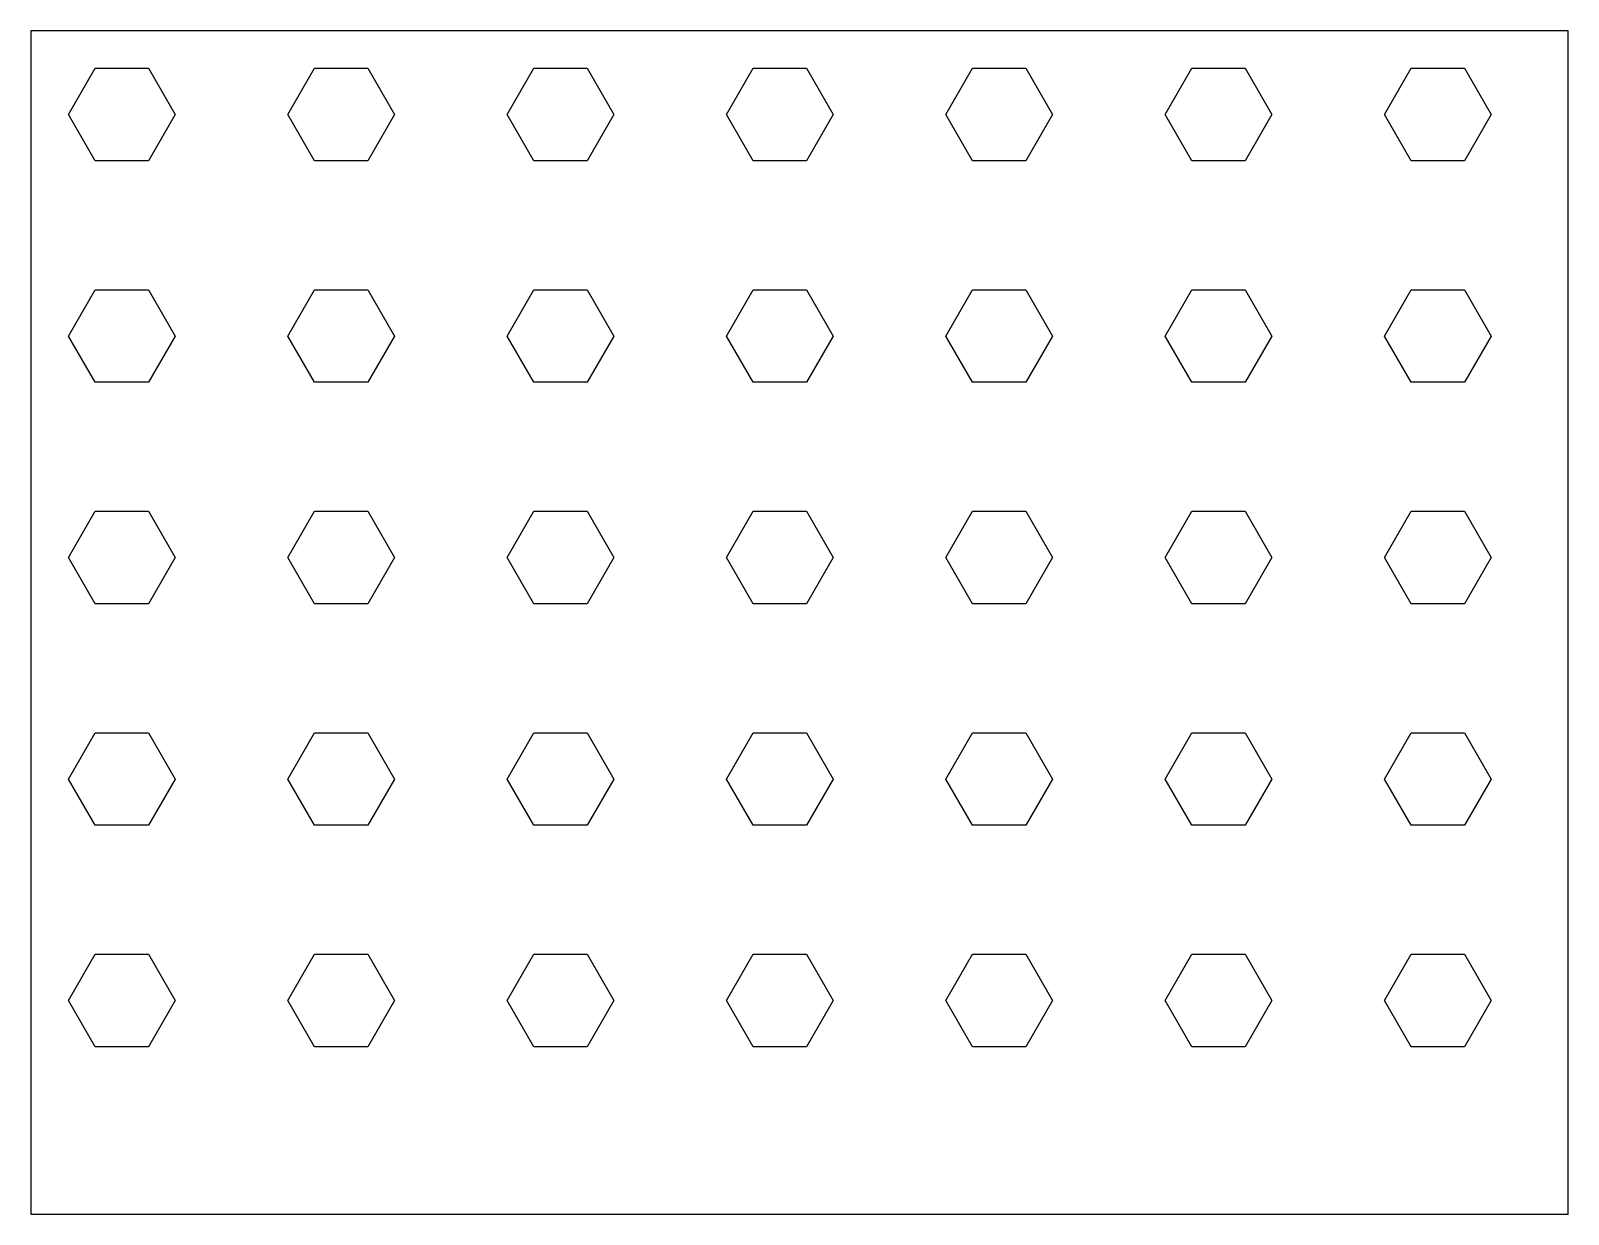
# Model space of a CAD drawing. Header units: millimetres. Extents: x -24 to 106, y -115 to -15.
import ezdxf

# ---------------------------------------------------------------- set-up
doc = ezdxf.new("R2010")
doc.units = ezdxf.units.MM
doc.layers.add('CUTOUTS', color=1, linetype='CONTINUOUS')
doc.layers.add('PERIMETER', color=5, linetype='CONTINUOUS')

msp = doc.modelspace()

# ---------------------------------------------------------------- linework, layer by layer
at = {"layer": 'CUTOUTS'}
for p, q in [((-21.18, -21.9), (-18.92, -17.98)), ((-18.92, -17.98), (-14.4, -17.98)), ((-14.4, -17.98), (-12.14, -21.9)), ((-2.61, -21.9), (-0.35, -17.98)), ((-0.35, -17.98), (4.17, -17.98)), ((4.17, -17.98), (6.43, -21.9)), ((15.96, -21.9), (18.22, -17.98)), ((18.22, -17.98), (22.74, -17.98)), ((22.74, -17.98), (25, -21.9)), ((34.53, -21.9), (36.79, -17.98)), ((36.79, -17.98), (41.31, -17.98)), ((41.31, -17.98), (43.57, -21.9)), ((53.1, -21.9), (55.36, -17.98)), ((55.36, -17.98), (59.88, -17.98)), ((59.88, -17.98), (62.14, -21.9)), ((71.67, -21.9), (73.93, -17.98)), ((73.93, -17.98), (78.45, -17.98)), ((78.45, -17.98), (80.72, -21.9)), ((90.25, -21.9), (92.51, -17.98)), ((92.51, -17.98), (97.03, -17.98)), ((97.03, -17.98), (99.29, -21.9)), ((-18.92, -25.81), (-21.18, -21.9)), ((-12.14, -21.9), (-14.4, -25.81)), ((-0.35, -25.81), (-2.61, -21.9)), ((6.43, -21.9), (4.17, -25.81)), ((18.22, -25.81), (15.96, -21.9)), ((25, -21.9), (22.74, -25.81)), ((36.79, -25.81), (34.53, -21.9)), ((43.57, -21.9), (41.31, -25.81)), ((55.36, -25.81), (53.1, -21.9)), ((62.14, -21.9), (59.88, -25.81)), ((73.93, -25.81), (71.67, -21.9)), ((80.72, -21.9), (78.45, -25.81)), ((92.51, -25.81), (90.25, -21.9)), ((99.29, -21.9), (97.03, -25.81)), ((-14.4, -25.81), (-18.92, -25.81)), ((4.17, -25.81), (-0.35, -25.81)), ((22.74, -25.81), (18.22, -25.81)), ((41.31, -25.81), (36.79, -25.81)), ((59.88, -25.81), (55.36, -25.81)), ((78.45, -25.81), (73.93, -25.81)), ((97.03, -25.81), (92.51, -25.81)), ((-21.18, -40.65), (-18.92, -36.73)), ((-18.92, -36.73), (-14.4, -36.73)), ((-14.4, -36.73), (-12.14, -40.65)), ((-2.61, -40.65), (-0.35, -36.73)), ((-0.35, -36.73), (4.17, -36.73)), ((4.17, -36.73), (6.43, -40.65)), ((15.96, -40.65), (18.22, -36.73)), ((18.22, -36.73), (22.74, -36.73)), ((22.74, -36.73), (25, -40.65)), ((34.53, -40.65), (36.79, -36.73)), ((36.79, -36.73), (41.31, -36.73)), ((41.31, -36.73), (43.57, -40.65)), ((53.1, -40.65), (55.36, -36.73)), ((55.36, -36.73), (59.88, -36.73)), ((59.88, -36.73), (62.14, -40.65)), ((71.67, -40.65), (73.93, -36.73)), ((73.93, -36.73), (78.45, -36.73)), ((78.45, -36.73), (80.72, -40.65)), ((90.25, -40.65), (92.51, -36.73)), ((92.51, -36.73), (97.03, -36.73)), ((97.03, -36.73), (99.29, -40.65)), ((-18.92, -44.56), (-21.18, -40.65)), ((-12.14, -40.65), (-14.4, -44.56)), ((-0.35, -44.56), (-2.61, -40.65)), ((6.43, -40.65), (4.17, -44.56)), ((18.22, -44.56), (15.96, -40.65)), ((25, -40.65), (22.74, -44.56)), ((36.79, -44.56), (34.53, -40.65)), ((43.57, -40.65), (41.31, -44.56)), ((55.36, -44.56), (53.1, -40.65)), ((62.14, -40.65), (59.88, -44.56)), ((73.93, -44.56), (71.67, -40.65)), ((80.72, -40.65), (78.45, -44.56)), ((92.51, -44.56), (90.25, -40.65)), ((99.29, -40.65), (97.03, -44.56)), ((-14.4, -44.56), (-18.92, -44.56)), ((4.17, -44.56), (-0.35, -44.56)), ((22.74, -44.56), (18.22, -44.56)), ((41.31, -44.56), (36.79, -44.56)), ((59.88, -44.56), (55.36, -44.56)), ((78.45, -44.56), (73.93, -44.56)), ((97.03, -44.56), (92.51, -44.56)), ((-21.18, -59.4), (-18.92, -55.48)), ((-18.92, -55.48), (-14.4, -55.48)), ((-14.4, -55.48), (-12.14, -59.4)), ((-2.61, -59.4), (-0.35, -55.48)), ((-0.35, -55.48), (4.17, -55.48)), ((4.17, -55.48), (6.43, -59.4)), ((15.96, -59.4), (18.22, -55.48)), ((18.22, -55.48), (22.74, -55.48)), ((22.74, -55.48), (25, -59.4)), ((34.53, -59.4), (36.79, -55.48)), ((36.79, -55.48), (41.31, -55.48)), ((41.31, -55.48), (43.57, -59.4)), ((53.1, -59.4), (55.36, -55.48)), ((55.36, -55.48), (59.88, -55.48)), ((59.88, -55.48), (62.14, -59.4)), ((71.67, -59.4), (73.93, -55.48)), ((73.93, -55.48), (78.45, -55.48)), ((78.45, -55.48), (80.72, -59.4)), ((90.25, -59.4), (92.51, -55.48)), ((92.51, -55.48), (97.03, -55.48)), ((97.03, -55.48), (99.29, -59.4)), ((-18.92, -63.31), (-21.18, -59.4)), ((-12.14, -59.4), (-14.4, -63.31)), ((-0.35, -63.31), (-2.61, -59.4)), ((6.43, -59.4), (4.17, -63.31)), ((18.22, -63.31), (15.96, -59.4)), ((25, -59.4), (22.74, -63.31)), ((36.79, -63.31), (34.53, -59.4)), ((43.57, -59.4), (41.31, -63.31)), ((55.36, -63.31), (53.1, -59.4)), ((62.14, -59.4), (59.88, -63.31)), ((73.93, -63.31), (71.67, -59.4)), ((80.72, -59.4), (78.45, -63.31)), ((92.51, -63.31), (90.25, -59.4)), ((99.29, -59.4), (97.03, -63.31)), ((-14.4, -63.31), (-18.92, -63.31)), ((4.17, -63.31), (-0.35, -63.31)), ((22.74, -63.31), (18.22, -63.31)), ((41.31, -63.31), (36.79, -63.31)), ((59.88, -63.31), (55.36, -63.31)), ((78.45, -63.31), (73.93, -63.31)), ((97.03, -63.31), (92.51, -63.31)), ((-21.18, -78.15), (-18.92, -74.23)), ((-18.92, -74.23), (-14.4, -74.23)), ((-14.4, -74.23), (-12.14, -78.15)), ((-2.61, -78.15), (-0.35, -74.23)), ((-0.35, -74.23), (4.17, -74.23)), ((4.17, -74.23), (6.43, -78.15)), ((15.96, -78.15), (18.22, -74.23)), ((18.22, -74.23), (22.74, -74.23)), ((22.74, -74.23), (25, -78.15)), ((34.53, -78.15), (36.79, -74.23)), ((36.79, -74.23), (41.31, -74.23)), ((41.31, -74.23), (43.57, -78.15)), ((53.1, -78.15), (55.36, -74.23)), ((55.36, -74.23), (59.88, -74.23)), ((59.88, -74.23), (62.14, -78.15)), ((71.67, -78.15), (73.93, -74.23)), ((73.93, -74.23), (78.45, -74.23)), ((78.45, -74.23), (80.72, -78.15)), ((90.25, -78.15), (92.51, -74.23)), ((92.51, -74.23), (97.03, -74.23)), ((97.03, -74.23), (99.29, -78.15)), ((-18.92, -82.06), (-21.18, -78.15)), ((-12.14, -78.15), (-14.4, -82.06)), ((-0.35, -82.06), (-2.61, -78.15)), ((6.43, -78.15), (4.17, -82.06)), ((18.22, -82.06), (15.96, -78.15)), ((25, -78.15), (22.74, -82.06)), ((36.79, -82.06), (34.53, -78.15)), ((43.57, -78.15), (41.31, -82.06)), ((55.36, -82.06), (53.1, -78.15)), ((62.14, -78.15), (59.88, -82.06)), ((73.93, -82.06), (71.67, -78.15)), ((80.72, -78.15), (78.45, -82.06)), ((92.51, -82.06), (90.25, -78.15)), ((99.29, -78.15), (97.03, -82.06)), ((-14.4, -82.06), (-18.92, -82.06)), ((4.17, -82.06), (-0.35, -82.06)), ((22.74, -82.06), (18.22, -82.06)), ((41.31, -82.06), (36.79, -82.06)), ((59.88, -82.06), (55.36, -82.06)), ((78.45, -82.06), (73.93, -82.06)), ((97.03, -82.06), (92.51, -82.06)), ((-21.18, -96.9), (-18.92, -92.98)), ((-18.92, -92.98), (-14.4, -92.98)), ((-14.4, -92.98), (-12.14, -96.9)), ((-2.61, -96.9), (-0.35, -92.98)), ((-0.35, -92.98), (4.17, -92.98)), ((4.17, -92.98), (6.43, -96.9)), ((15.96, -96.9), (18.22, -92.98)), ((18.22, -92.98), (22.74, -92.98)), ((22.74, -92.98), (25, -96.9)), ((34.53, -96.9), (36.79, -92.98)), ((36.79, -92.98), (41.31, -92.98)), ((41.31, -92.98), (43.57, -96.9)), ((53.1, -96.9), (55.36, -92.98)), ((55.36, -92.98), (59.88, -92.98)), ((59.88, -92.98), (62.14, -96.9)), ((71.67, -96.9), (73.93, -92.98)), ((73.93, -92.98), (78.45, -92.98)), ((78.45, -92.98), (80.72, -96.9)), ((90.25, -96.9), (92.51, -92.98)), ((92.51, -92.98), (97.03, -92.98)), ((97.03, -92.98), (99.29, -96.9)), ((-18.92, -100.81), (-21.18, -96.9)), ((-12.14, -96.9), (-14.4, -100.81)), ((-0.35, -100.81), (-2.61, -96.9)), ((6.43, -96.9), (4.17, -100.81)), ((18.22, -100.81), (15.96, -96.9)), ((25, -96.9), (22.74, -100.81)), ((36.79, -100.81), (34.53, -96.9)), ((43.57, -96.9), (41.31, -100.81)), ((55.36, -100.81), (53.1, -96.9)), ((62.14, -96.9), (59.88, -100.81)), ((73.93, -100.81), (71.67, -96.9)), ((80.72, -96.9), (78.45, -100.81)), ((92.51, -100.81), (90.25, -96.9)), ((99.29, -96.9), (97.03, -100.81)), ((-14.4, -100.81), (-18.92, -100.81)), ((4.17, -100.81), (-0.35, -100.81)), ((22.74, -100.81), (18.22, -100.81)), ((41.31, -100.81), (36.79, -100.81)), ((59.88, -100.81), (55.36, -100.81)), ((78.45, -100.81), (73.93, -100.81)), ((97.03, -100.81), (92.51, -100.81))]:
    msp.add_line(p, q, dxfattribs=at)
at = {"layer": 'PERIMETER'}
for p, q in [((105.8, -14.81), (-24.37, -14.81)), ((-24.37, -14.81), (-24.37, -114.98)), ((105.8, -114.98), (105.8, -14.81)), ((-24.37, -114.98), (105.8, -114.98))]:
    msp.add_line(p, q, dxfattribs=at)

doc.saveas('drawing.dxf')
